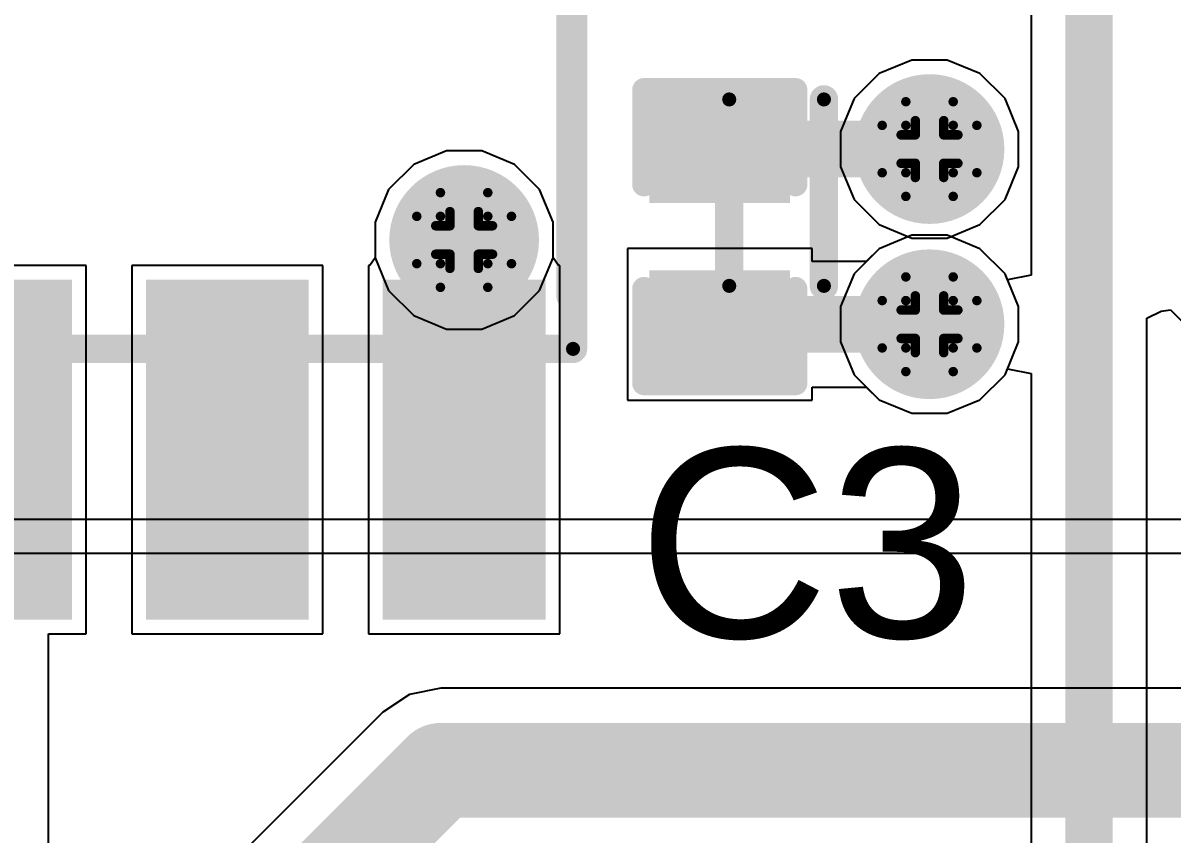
# Model space of a CAD drawing. Header units: inches. Extents: x -0.1 to 17.9, y -0.8 to 4.8.
# Drawn here: x 2.0858 to 2.3287, y 0.6093 to 0.7808 of the extents above; entities that cross this region are included whole.
import ezdxf

# ---------------------------------------------------------------- set-up
doc = ezdxf.new("R2010")
doc.units = ezdxf.units.IN
doc.header["$MEASUREMENT"] = 0
for name, color, linetype in [('Bottom Layer 1', 5, 'Continuous'), ('Bottom Solder', 6, 'Continuous'), ('Drill Drawing', 1, 'Continuous'), ('GND+Signal', 16, 'Continuous'), ('Pad Holes', 156, 'Continuous'), ('PWR+Signal', 76, 'Continuous'), ('Top 3D Body', 56, 'Continuous'), ('Top Layer 1', 1, 'Continuous'), ('Top Overlay', 2, 'Continuous'), ('Top Paste', 8, 'Continuous'), ('Top Solder', 216, 'Continuous'), ('Via Holes', 16, 'Continuous')]:
    doc.layers.add(name, color=color, linetype=linetype)
doc.styles.add('Arial', font='', dxfattribs={"height": 0.2})
doc.styles.get('Arial').set_extended_font_data('Arial')

# ---------------------------------------------------------------- blocks, each defined once
blk = doc.blocks.new('SOIC_14_119')
at = {"layer": 'Top Layer 1'}
for points in [[(0.07441025, 0.1368119), (0.07441025, 0.1631899), (0.13818975, 0.1631899), (0.13818975, 0.1368119)], [(0.07441025, 0.0868119), (0.07441025, 0.1131899), (0.13818975, 0.1131899), (0.13818975, 0.0868119)], [(0.07441025, 0.03681189999999999), (0.07441025, 0.0631899), (0.13818975, 0.0631899), (0.13818975, 0.03681190000000001)]]:
    blk.add_hatch(color=1, dxfattribs=at).paths.add_polyline_path(points)
at = {"layer": 'Top Paste'}
for points in [[(0.07441025, 0.1368119), (0.07441025, 0.1631899), (0.13818975, 0.1631899), (0.13818975, 0.1368119)], [(0.07441025, 0.0868119), (0.07441025, 0.1131899), (0.13818975, 0.1131899), (0.13818975, 0.0868119)], [(0.07441025, 0.03681189999999999), (0.07441025, 0.0631899), (0.13818975, 0.0631899), (0.13818975, 0.03681190000000001)]]:
    blk.add_hatch(color=8, dxfattribs=at).paths.add_polyline_path(points)
at = {"layer": 'Top Solder'}
for points in [[(0.07041025, 0.1328119), (0.07041025, 0.1671899), (0.14218975, 0.1671899), (0.14218975, 0.1328119)], [(0.07041025, 0.0828119), (0.07041025, 0.1171899), (0.14218975, 0.1171899), (0.14218975, 0.0828119)], [(0.07041025, 0.03281189999999999), (0.07041025, 0.0671899), (0.14218975, 0.0671899), (0.14218975, 0.0328119)]]:
    blk.add_hatch(color=216, dxfattribs=at).paths.add_polyline_path(points)
at = {"layer": 'Top Overlay'}
blk.add_lwpolyline([(0.074, 0.1720009, 0.005, 0.005, 0), (-0.071, 0.1720009, 0.005, 0.005, 0)], format="xyseb", dxfattribs=at)
blk.add_lwpolyline([(0.07275, 0.1720009, 0.0025, 0.0025, 1), (0.07525, 0.1720009, 0.0025, 0.0025, 1)], format="xyseb", close=True, dxfattribs=at)
blk = doc.blocks.new('C___0402_245')
at = {"layer": 'Top Layer 1'}
for points in [[(-0.027499, -0.0125009), (-0.027499, 0.0124991), (-0.009498999999999999, 0.0124991), (-0.009499000000000002, -0.0125009)], [(0.009500999999999999, -0.0125009), (0.009501, 0.0124991), (0.027501, 0.0124991), (0.027501, -0.0125009)]]:
    blk.add_hatch(color=1, dxfattribs=at).paths.add_polyline_path(points)
at = {"layer": 'Top Paste'}
for points in [[(-0.027499, -0.0125009), (-0.027499, 0.0124991), (-0.009498999999999999, 0.0124991), (-0.009499000000000002, -0.0125009)], [(0.009500999999999999, -0.0125009), (0.009501, 0.0124991), (0.027501, 0.0124991), (0.027501, -0.0125009)]]:
    blk.add_hatch(color=8, dxfattribs=at).paths.add_polyline_path(points)
at = {"layer": 'Top Solder'}
for points in [[(-0.0298612, -0.0148631), (-0.0298612, 0.0148613), (-0.007136799999999999, 0.0148613), (-0.007136800000000001, -0.0148631)], [(0.007138799999999999, -0.0148631), (0.007138800000000002, 0.0148613), (0.0298632, 0.0148613), (0.0298632, -0.0148631)]]:
    blk.add_hatch(color=216, dxfattribs=at).paths.add_polyline_path(points)
at = {"layer": 'Top Overlay'}
for points in [[(-0.030999, 0.0159991, 0.005, 0.005, 0), (-0.010999, 0.0159991, 0.005, 0.005, 0)], [(-0.030999, 0.0159991, 0.005, 0.005, 0), (-0.030999, -0.0160009, 0.005, 0.005, 0)], [(0.011001, 0.0159991, 0.005, 0.005, 0), (0.031001, 0.0159991, 0.005, 0.005, 0)], [(0.031001, 0.0159991, 0.005, 0.005, 0), (0.031001, -0.0160009, 0.005, 0.005, 0)], [(-0.030999, -0.0160009, 0.005, 0.005, 0), (-0.010999, -0.0160009, 0.005, 0.005, 0)], [(0.011001, -0.0160009, 0.005, 0.005, 0), (0.031001, -0.0160009, 0.005, 0.005, 0)]]:
    blk.add_lwpolyline(points, format="xyseb", dxfattribs=at)
for points in [[(-0.032249, 0.0159991, 0.0025, 0.0025, 1), (-0.029749, 0.0159991, 0.0025, 0.0025, 1)], [(-0.032249, 0.0159991, 0.0025, 0.0025, 1), (-0.029749, 0.0159991, 0.0025, 0.0025, 1)], [(-0.012249, 0.0159991, 0.0025, 0.0025, 1), (-0.009749, 0.0159991, 0.0025, 0.0025, 1)], [(0.009751, 0.0159991, 0.0025, 0.0025, 1), (0.012251, 0.0159991, 0.0025, 0.0025, 1)], [(0.029751, 0.0159991, 0.0025, 0.0025, 1), (0.032251, 0.0159991, 0.0025, 0.0025, 1)], [(0.029751, 0.0159991, 0.0025, 0.0025, 1), (0.032251, 0.0159991, 0.0025, 0.0025, 1)], [(-0.032249, -0.0160009, 0.0025, 0.0025, 1), (-0.029749, -0.0160009, 0.0025, 0.0025, 1)], [(-0.032249, -0.0160009, 0.0025, 0.0025, 1), (-0.029749, -0.0160009, 0.0025, 0.0025, 1)], [(-0.012249, -0.0160009, 0.0025, 0.0025, 1), (-0.009749, -0.0160009, 0.0025, 0.0025, 1)], [(0.009751, -0.0160009, 0.0025, 0.0025, 1), (0.012251, -0.0160009, 0.0025, 0.0025, 1)], [(0.029751, -0.0160009, 0.0025, 0.0025, 1), (0.032251, -0.0160009, 0.0025, 0.0025, 1)], [(0.029751, -0.0160009, 0.0025, 0.0025, 1), (0.032251, -0.0160009, 0.0025, 0.0025, 1)]]:
    blk.add_lwpolyline(points, format="xyseb", close=True, dxfattribs=at)

msp = doc.modelspace()

# ---------------------------------------------------------------- hatches: boundary and pattern name
at = {"layer": 'Bottom Layer 1'}
h = msp.add_hatch(color=5, dxfattribs=at)
edge = h.paths.add_edge_path()
edge.add_arc((2.2773009, 0.7542051), 0.011811, 0, 360)
h = msp.add_hatch(color=5, dxfattribs=at)
edge = h.paths.add_edge_path()
edge.add_arc((2.1790018, 0.735), 0.011811, 0, 360)
h = msp.add_hatch(color=5, dxfattribs=at)
edge = h.paths.add_edge_path()
edge.add_arc((2.2773009, 0.7172051), 0.011811, 0, 360)
at = {"layer": 'Bottom Solder'}
h = msp.add_hatch(color=6, dxfattribs=at)
edge = h.paths.add_edge_path()
edge.add_arc((2.2773009, 0.7542051), 0.015811, 0, 360)
h = msp.add_hatch(color=6, dxfattribs=at)
edge = h.paths.add_edge_path()
edge.add_arc((2.1790018, 0.735), 0.015811, 0, 360)
h = msp.add_hatch(color=6, dxfattribs=at)
edge = h.paths.add_edge_path()
edge.add_arc((2.2773009, 0.7172051), 0.015811, 0, 360)
at = {"layer": 'GND+Signal'}
h = msp.add_hatch(color=16, dxfattribs=at)
edge = h.paths.add_edge_path()
edge.add_arc((2.2773009, 0.7542051), 0.011811, 0, 360)
h = msp.add_hatch(color=16, dxfattribs=at)
edge = h.paths.add_edge_path()
edge.add_arc((2.1790018, 0.735), 0.011811, 0, 360)
h = msp.add_hatch(color=16, dxfattribs=at)
edge = h.paths.add_edge_path()
edge.add_arc((2.2773009, 0.7172051), 0.011811, 0, 360)
at = {"layer": 'Pad Holes'}
h = msp.add_hatch(color=7, dxfattribs=at)
edge = h.paths.add_edge_path()
edge.add_arc((2.235, 0.76469), 0.0015, 0, 360)
h = msp.add_hatch(color=7, dxfattribs=at)
edge = h.paths.add_edge_path()
edge.add_arc((2.255, 0.76469), 0.0015, 0, 360)
h = msp.add_hatch(color=7, dxfattribs=at)
edge = h.paths.add_edge_path()
edge.add_arc((2.235, 0.72531), 0.0015, 0, 360)
h = msp.add_hatch(color=7, dxfattribs=at)
edge = h.paths.add_edge_path()
edge.add_arc((2.255, 0.72531), 0.0015, 0, 360)
h = msp.add_hatch(color=7, dxfattribs=at)
edge = h.paths.add_edge_path()
edge.add_arc((2.202, 0.712), 0.0015, 0, 360)
h = msp.add_hatch(color=7, dxfattribs=at)
edge = h.paths.add_edge_path()
edge.add_arc((2.202, 0.712), 0.0015, 0, 360)
at = {"layer": 'PWR+Signal'}
h = msp.add_hatch(color=76, dxfattribs=at)
edge = h.paths.add_edge_path()
edge.add_arc((2.2773009, 0.7542051), 0.011811, 0, 360)
h = msp.add_hatch(color=76, dxfattribs=at)
edge = h.paths.add_edge_path()
edge.add_arc((2.1790018, 0.735), 0.011811, 0, 360)
h = msp.add_hatch(color=76, dxfattribs=at)
edge = h.paths.add_edge_path()
edge.add_arc((2.2773009, 0.7172051), 0.011811, 0, 360)
at = {"layer": 'Top 3D Body'}
h = msp.add_hatch(color=56, dxfattribs=at)
edge = h.paths.add_edge_path()
edge.add_arc((2.235, 0.76469), 0.0015, 0, 360)
h = msp.add_hatch(color=56, dxfattribs=at)
edge = h.paths.add_edge_path()
edge.add_arc((2.255, 0.76469), 0.0015, 0, 360)
h = msp.add_hatch(color=56, dxfattribs=at)
edge = h.paths.add_edge_path()
edge.add_arc((2.235, 0.72531), 0.0015, 0, 360)
h = msp.add_hatch(color=56, dxfattribs=at)
edge = h.paths.add_edge_path()
edge.add_arc((2.255, 0.72531), 0.0015, 0, 360)
h = msp.add_hatch(color=56, dxfattribs=at)
edge = h.paths.add_edge_path()
edge.add_arc((2.202, 0.712), 0.0015, 0, 360)
h = msp.add_hatch(color=56, dxfattribs=at)
edge = h.paths.add_edge_path()
edge.add_arc((2.202, 0.712), 0.0015, 0, 360)
at = {"layer": 'Top Layer 1'}
h = msp.add_hatch(color=1, dxfattribs=at)
edge = h.paths.add_edge_path()
edge.add_arc((2.2773009, 0.7542051), 0.011811, 0, 360)
h = msp.add_hatch(color=1, dxfattribs=at)
edge = h.paths.add_edge_path()
edge.add_arc((2.1790018, 0.735), 0.011811, 0, 360)
h = msp.add_hatch(color=1, dxfattribs=at)
edge = h.paths.add_edge_path()
edge.add_arc((2.2773009, 0.7172051), 0.011811, 0, 360)
at = {"layer": 'Via Holes'}
h = msp.add_hatch(color=7, dxfattribs=at)
edge = h.paths.add_edge_path()
edge.add_arc((2.2773009, 0.7542051), 0.0059055, 0, 360)
h = msp.add_hatch(color=7, dxfattribs=at)
edge = h.paths.add_edge_path()
edge.add_arc((2.1790018, 0.735), 0.0059055, 0, 360)
h = msp.add_hatch(color=7, dxfattribs=at)
edge = h.paths.add_edge_path()
edge.add_arc((2.2773009, 0.7172051), 0.0059055, 0, 360)

# ---------------------------------------------------------------- linework, layer by layer
at = {"layer": 'Bottom Layer 1'}
for p, q in [((2.1752601, 0.753811), (2.1683462, 0.7509472)), ((2.1827435, 0.753811), (2.1752601, 0.753811)), ((2.1896574, 0.7509472), (2.1827435, 0.753811)), ((2.1683462, 0.7509472), (2.1630546, 0.7456556)), ((2.194949, 0.7456556), (2.1896574, 0.7509472)), ((2.1630546, 0.7456556), (2.1601908, 0.7387417)), ((2.1978128, 0.7387417), (2.194949, 0.7456556)), ((2.1601908, 0.7387417), (2.1601908, 0.7312583)), ((2.1978128, 0.7312583), (2.1978128, 0.7387417)), ((2.2735592, 0.7360161), (2.2666453, 0.7331523)), ((2.2810426, 0.7360161), (2.2735592, 0.7360161)), ((2.2879565, 0.7331523), (2.2810426, 0.7360161)), ((2.1601908, 0.7312583), (2.1630546, 0.7243444)), ((2.194949, 0.7243444), (2.1978128, 0.7312583)), ((2.2666453, 0.7331523), (2.2613537, 0.7278607)), ((2.2932481, 0.7278607), (2.2879565, 0.7331523)), ((2.2613537, 0.7278607), (2.2584899, 0.7209468)), ((2.2961119, 0.7209468), (2.2932481, 0.7278607)), ((2.1630546, 0.7243444), (2.1683462, 0.7190528)), ((2.1896574, 0.7190528), (2.194949, 0.7243444)), ((2.1683462, 0.7190528), (2.1752601, 0.716189)), ((2.1827435, 0.716189), (2.1896574, 0.7190528)), ((2.2584899, 0.7209468), (2.2584899, 0.7134634)), ((2.2961119, 0.7134634), (2.2961119, 0.7209468)), ((2.1752601, 0.716189), (2.1827435, 0.716189)), ((2.2584899, 0.7134634), (2.2613537, 0.7065495)), ((2.2932481, 0.7065495), (2.2961119, 0.7134634)), ((2.2613537, 0.7065495), (2.2666453, 0.7012579)), ((2.2879565, 0.7012579), (2.2932481, 0.7065495)), ((2.2666453, 0.7012579), (2.2735592, 0.6983941)), ((2.2810426, 0.6983941), (2.2879565, 0.7012579)), ((2.2735592, 0.6983941), (2.2810426, 0.6983941)), ((2.1674278, 0.6390136), (2.1618046, 0.6352563)), ((2.1740609, 0.640333), (2.1674278, 0.6390136)), ((2.5056901, 0.640333), (2.1740609, 0.640333)), ((2.1618046, 0.6352563), (2.1162064, 0.5896581))]:
    msp.add_line(p, q, dxfattribs=at)
for points in [[(2.1250009, 0.57394, 0.02, 0.02, 0), (2.1740609, 0.623, 0.02, 0.02, 0)], [(2.1740609, 0.623, 0.02, 0.02, 0), (2.513, 0.623, 0.02, 0.02, 0)]]:
    msp.add_lwpolyline(points, format="xyseb", dxfattribs=at)
msp.add_lwpolyline([(2.1690609, 0.623, 0.01, 0.01, 1), (2.1790609, 0.623, 0.01, 0.01, 1)], format="xyseb", close=True, dxfattribs=at)
msp.add_lwpolyline([(2.1690609, 0.623, 0.01, 0.01, 1), (2.1790609, 0.623, 0.01, 0.01, 1)], format="xyseb", close=True, dxfattribs=at)
at = {"layer": 'Drill Drawing'}
for points in [[(2.2723009, 0.7592051, 0.002, 0.002, 0), (2.2723009, 0.7642051, 0.002, 0.002, 0)], [(2.2723009, 0.7642051, 0.002, 0.002, 0), (2.2823009, 0.7642051, 0.002, 0.002, 0)], [(2.2823009, 0.7592051, 0.002, 0.002, 0), (2.2823009, 0.7642051, 0.002, 0.002, 0)], [(2.2743009, 0.7572051, 0.002, 0.002, 0), (2.2743009, 0.7602051, 0.002, 0.002, 0)], [(2.2743009, 0.7602051, 0.002, 0.002, 0), (2.2803009, 0.7602051, 0.002, 0.002, 0)], [(2.2803009, 0.7572051, 0.002, 0.002, 0), (2.2803009, 0.7602051, 0.002, 0.002, 0)], [(2.2673009, 0.7492051, 0.002, 0.002, 0), (2.2673009, 0.7592051, 0.002, 0.002, 0)], [(2.2673009, 0.7592051, 0.002, 0.002, 0), (2.2723009, 0.7592051, 0.002, 0.002, 0)], [(2.2713009, 0.7512051, 0.002, 0.002, 0), (2.2713009, 0.7572051, 0.002, 0.002, 0)], [(2.2713009, 0.7572051, 0.002, 0.002, 0), (2.2743009, 0.7572051, 0.002, 0.002, 0)], [(2.2803009, 0.7572051, 0.002, 0.002, 0), (2.2833009, 0.7572051, 0.002, 0.002, 0)], [(2.2823009, 0.7592051, 0.002, 0.002, 0), (2.2873009, 0.7592051, 0.002, 0.002, 0)], [(2.2833009, 0.7512051, 0.002, 0.002, 0), (2.2833009, 0.7572051, 0.002, 0.002, 0)], [(2.2873009, 0.7492051, 0.002, 0.002, 0), (2.2873009, 0.7592051, 0.002, 0.002, 0)], [(2.2713009, 0.7512051, 0.002, 0.002, 0), (2.2743009, 0.7512051, 0.002, 0.002, 0)], [(2.2743009, 0.7482051, 0.002, 0.002, 0), (2.2743009, 0.7512051, 0.002, 0.002, 0)], [(2.2803009, 0.7512051, 0.002, 0.002, 0), (2.2833009, 0.7512051, 0.002, 0.002, 0)], [(2.2803009, 0.7482051, 0.002, 0.002, 0), (2.2803009, 0.7512051, 0.002, 0.002, 0)], [(2.2673009, 0.7492051, 0.002, 0.002, 0), (2.2723009, 0.7492051, 0.002, 0.002, 0)], [(2.2723009, 0.7442051, 0.002, 0.002, 0), (2.2723009, 0.7492051, 0.002, 0.002, 0)], [(2.2743009, 0.7482051, 0.002, 0.002, 0), (2.2803009, 0.7482051, 0.002, 0.002, 0)], [(2.2823009, 0.7492051, 0.002, 0.002, 0), (2.2873009, 0.7492051, 0.002, 0.002, 0)], [(2.2823009, 0.7442051, 0.002, 0.002, 0), (2.2823009, 0.7492051, 0.002, 0.002, 0)], [(2.1740018, 0.74, 0.002, 0.002, 0), (2.1740018, 0.745, 0.002, 0.002, 0)], [(2.1740018, 0.745, 0.002, 0.002, 0), (2.1840018, 0.745, 0.002, 0.002, 0)], [(2.1840018, 0.74, 0.002, 0.002, 0), (2.1840018, 0.745, 0.002, 0.002, 0)], [(2.2723009, 0.7442051, 0.002, 0.002, 0), (2.2823009, 0.7442051, 0.002, 0.002, 0)], [(2.1690018, 0.73, 0.002, 0.002, 0), (2.1690018, 0.74, 0.002, 0.002, 0)], [(2.1690018, 0.74, 0.002, 0.002, 0), (2.1740018, 0.74, 0.002, 0.002, 0)], [(2.1760018, 0.738, 0.002, 0.002, 0), (2.1760018, 0.741, 0.002, 0.002, 0)], [(2.1760018, 0.741, 0.002, 0.002, 0), (2.1820018, 0.741, 0.002, 0.002, 0)], [(2.1820018, 0.738, 0.002, 0.002, 0), (2.1820018, 0.741, 0.002, 0.002, 0)], [(2.1840018, 0.74, 0.002, 0.002, 0), (2.1890018, 0.74, 0.002, 0.002, 0)], [(2.1890018, 0.73, 0.002, 0.002, 0), (2.1890018, 0.74, 0.002, 0.002, 0)], [(2.1730018, 0.732, 0.002, 0.002, 0), (2.1730018, 0.738, 0.002, 0.002, 0)], [(2.1730018, 0.738, 0.002, 0.002, 0), (2.1760018, 0.738, 0.002, 0.002, 0)], [(2.1820018, 0.738, 0.002, 0.002, 0), (2.1850018, 0.738, 0.002, 0.002, 0)], [(2.1850018, 0.732, 0.002, 0.002, 0), (2.1850018, 0.738, 0.002, 0.002, 0)], [(2.1730018, 0.732, 0.002, 0.002, 0), (2.1760018, 0.732, 0.002, 0.002, 0)], [(2.1760018, 0.729, 0.002, 0.002, 0), (2.1760018, 0.732, 0.002, 0.002, 0)], [(2.1820018, 0.732, 0.002, 0.002, 0), (2.1850018, 0.732, 0.002, 0.002, 0)], [(2.1820018, 0.729, 0.002, 0.002, 0), (2.1820018, 0.732, 0.002, 0.002, 0)], [(2.1690018, 0.73, 0.002, 0.002, 0), (2.1740018, 0.73, 0.002, 0.002, 0)], [(2.1740018, 0.725, 0.002, 0.002, 0), (2.1740018, 0.73, 0.002, 0.002, 0)], [(2.1760018, 0.729, 0.002, 0.002, 0), (2.1820018, 0.729, 0.002, 0.002, 0)], [(2.1840018, 0.73, 0.002, 0.002, 0), (2.1890018, 0.73, 0.002, 0.002, 0)], [(2.1840018, 0.725, 0.002, 0.002, 0), (2.1840018, 0.73, 0.002, 0.002, 0)], [(2.2723009, 0.7222051, 0.002, 0.002, 0), (2.2723009, 0.7272051, 0.002, 0.002, 0)], [(2.2723009, 0.7272051, 0.002, 0.002, 0), (2.2823009, 0.7272051, 0.002, 0.002, 0)], [(2.2823009, 0.7222051, 0.002, 0.002, 0), (2.2823009, 0.7272051, 0.002, 0.002, 0)], [(2.1740018, 0.725, 0.002, 0.002, 0), (2.1840018, 0.725, 0.002, 0.002, 0)], [(2.2743009, 0.7202051, 0.002, 0.002, 0), (2.2743009, 0.7232051, 0.002, 0.002, 0)], [(2.2743009, 0.7232051, 0.002, 0.002, 0), (2.2803009, 0.7232051, 0.002, 0.002, 0)], [(2.2803009, 0.7202051, 0.002, 0.002, 0), (2.2803009, 0.7232051, 0.002, 0.002, 0)], [(2.2673009, 0.7122051, 0.002, 0.002, 0), (2.2673009, 0.7222051, 0.002, 0.002, 0)], [(2.2673009, 0.7222051, 0.002, 0.002, 0), (2.2723009, 0.7222051, 0.002, 0.002, 0)], [(2.2823009, 0.7222051, 0.002, 0.002, 0), (2.2873009, 0.7222051, 0.002, 0.002, 0)], [(2.2873009, 0.7122051, 0.002, 0.002, 0), (2.2873009, 0.7222051, 0.002, 0.002, 0)], [(2.2713009, 0.7142051, 0.002, 0.002, 0), (2.2713009, 0.7202051, 0.002, 0.002, 0)], [(2.2713009, 0.7202051, 0.002, 0.002, 0), (2.2743009, 0.7202051, 0.002, 0.002, 0)], [(2.2803009, 0.7202051, 0.002, 0.002, 0), (2.2833009, 0.7202051, 0.002, 0.002, 0)], [(2.2833009, 0.7142051, 0.002, 0.002, 0), (2.2833009, 0.7202051, 0.002, 0.002, 0)], [(2.2713009, 0.7142051, 0.002, 0.002, 0), (2.2743009, 0.7142051, 0.002, 0.002, 0)], [(2.2743009, 0.7112051, 0.002, 0.002, 0), (2.2743009, 0.7142051, 0.002, 0.002, 0)], [(2.2803009, 0.7142051, 0.002, 0.002, 0), (2.2833009, 0.7142051, 0.002, 0.002, 0)], [(2.2803009, 0.7112051, 0.002, 0.002, 0), (2.2803009, 0.7142051, 0.002, 0.002, 0)], [(2.2673009, 0.7122051, 0.002, 0.002, 0), (2.2723009, 0.7122051, 0.002, 0.002, 0)], [(2.2723009, 0.7072051, 0.002, 0.002, 0), (2.2723009, 0.7122051, 0.002, 0.002, 0)], [(2.2743009, 0.7112051, 0.002, 0.002, 0), (2.2803009, 0.7112051, 0.002, 0.002, 0)], [(2.2823009, 0.7122051, 0.002, 0.002, 0), (2.2873009, 0.7122051, 0.002, 0.002, 0)], [(2.2823009, 0.7072051, 0.002, 0.002, 0), (2.2823009, 0.7122051, 0.002, 0.002, 0)], [(2.2723009, 0.7072051, 0.002, 0.002, 0), (2.2823009, 0.7072051, 0.002, 0.002, 0)]]:
    msp.add_lwpolyline(points, format="xyseb", dxfattribs=at)
for points in [[(2.2718009, 0.7642051, 0.001, 0.001, 1), (2.2728009, 0.7642051, 0.001, 0.001, 1)], [(2.2718009, 0.7642051, 0.001, 0.001, 1), (2.2728009, 0.7642051, 0.001, 0.001, 1)], [(2.2818009, 0.7642051, 0.001, 0.001, 1), (2.2828009, 0.7642051, 0.001, 0.001, 1)], [(2.2818009, 0.7642051, 0.001, 0.001, 1), (2.2828009, 0.7642051, 0.001, 0.001, 1)], [(2.2738009, 0.7602051, 0.001, 0.001, 1), (2.2748009, 0.7602051, 0.001, 0.001, 1)], [(2.2738009, 0.7602051, 0.001, 0.001, 1), (2.2748009, 0.7602051, 0.001, 0.001, 1)], [(2.2798009, 0.7602051, 0.001, 0.001, 1), (2.2808009, 0.7602051, 0.001, 0.001, 1)], [(2.2798009, 0.7602051, 0.001, 0.001, 1), (2.2808009, 0.7602051, 0.001, 0.001, 1)], [(2.2668009, 0.7592051, 0.001, 0.001, 1), (2.2678009, 0.7592051, 0.001, 0.001, 1)], [(2.2668009, 0.7592051, 0.001, 0.001, 1), (2.2678009, 0.7592051, 0.001, 0.001, 1)], [(2.2708009, 0.7572051, 0.001, 0.001, 1), (2.2718009, 0.7572051, 0.001, 0.001, 1)], [(2.2708009, 0.7572051, 0.001, 0.001, 1), (2.2718009, 0.7572051, 0.001, 0.001, 1)], [(2.2718009, 0.7592051, 0.001, 0.001, 1), (2.2728009, 0.7592051, 0.001, 0.001, 1)], [(2.2718009, 0.7592051, 0.001, 0.001, 1), (2.2728009, 0.7592051, 0.001, 0.001, 1)], [(2.2738009, 0.7572051, 0.001, 0.001, 1), (2.2748009, 0.7572051, 0.001, 0.001, 1)], [(2.2738009, 0.7572051, 0.001, 0.001, 1), (2.2748009, 0.7572051, 0.001, 0.001, 1)], [(2.2798009, 0.7572051, 0.001, 0.001, 1), (2.2808009, 0.7572051, 0.001, 0.001, 1)], [(2.2798009, 0.7572051, 0.001, 0.001, 1), (2.2808009, 0.7572051, 0.001, 0.001, 1)], [(2.2818009, 0.7592051, 0.001, 0.001, 1), (2.2828009, 0.7592051, 0.001, 0.001, 1)], [(2.2818009, 0.7592051, 0.001, 0.001, 1), (2.2828009, 0.7592051, 0.001, 0.001, 1)], [(2.2828009, 0.7572051, 0.001, 0.001, 1), (2.2838009, 0.7572051, 0.001, 0.001, 1)], [(2.2828009, 0.7572051, 0.001, 0.001, 1), (2.2838009, 0.7572051, 0.001, 0.001, 1)], [(2.2868009, 0.7592051, 0.001, 0.001, 1), (2.2878009, 0.7592051, 0.001, 0.001, 1)], [(2.2868009, 0.7592051, 0.001, 0.001, 1), (2.2878009, 0.7592051, 0.001, 0.001, 1)], [(2.2708009, 0.7512051, 0.001, 0.001, 1), (2.2718009, 0.7512051, 0.001, 0.001, 1)], [(2.2708009, 0.7512051, 0.001, 0.001, 1), (2.2718009, 0.7512051, 0.001, 0.001, 1)], [(2.2738009, 0.7512051, 0.001, 0.001, 1), (2.2748009, 0.7512051, 0.001, 0.001, 1)], [(2.2738009, 0.7512051, 0.001, 0.001, 1), (2.2748009, 0.7512051, 0.001, 0.001, 1)], [(2.2798009, 0.7512051, 0.001, 0.001, 1), (2.2808009, 0.7512051, 0.001, 0.001, 1)], [(2.2798009, 0.7512051, 0.001, 0.001, 1), (2.2808009, 0.7512051, 0.001, 0.001, 1)], [(2.2828009, 0.7512051, 0.001, 0.001, 1), (2.2838009, 0.7512051, 0.001, 0.001, 1)], [(2.2828009, 0.7512051, 0.001, 0.001, 1), (2.2838009, 0.7512051, 0.001, 0.001, 1)], [(2.2668009, 0.7492051, 0.001, 0.001, 1), (2.2678009, 0.7492051, 0.001, 0.001, 1)], [(2.2668009, 0.7492051, 0.001, 0.001, 1), (2.2678009, 0.7492051, 0.001, 0.001, 1)], [(2.2718009, 0.7492051, 0.001, 0.001, 1), (2.2728009, 0.7492051, 0.001, 0.001, 1)], [(2.2718009, 0.7492051, 0.001, 0.001, 1), (2.2728009, 0.7492051, 0.001, 0.001, 1)], [(2.2738009, 0.7482051, 0.001, 0.001, 1), (2.2748009, 0.7482051, 0.001, 0.001, 1)], [(2.2738009, 0.7482051, 0.001, 0.001, 1), (2.2748009, 0.7482051, 0.001, 0.001, 1)], [(2.2798009, 0.7482051, 0.001, 0.001, 1), (2.2808009, 0.7482051, 0.001, 0.001, 1)], [(2.2798009, 0.7482051, 0.001, 0.001, 1), (2.2808009, 0.7482051, 0.001, 0.001, 1)], [(2.2818009, 0.7492051, 0.001, 0.001, 1), (2.2828009, 0.7492051, 0.001, 0.001, 1)], [(2.2818009, 0.7492051, 0.001, 0.001, 1), (2.2828009, 0.7492051, 0.001, 0.001, 1)], [(2.2868009, 0.7492051, 0.001, 0.001, 1), (2.2878009, 0.7492051, 0.001, 0.001, 1)], [(2.2868009, 0.7492051, 0.001, 0.001, 1), (2.2878009, 0.7492051, 0.001, 0.001, 1)], [(2.1735018, 0.745, 0.001, 0.001, 1), (2.1745018, 0.745, 0.001, 0.001, 1)], [(2.1735018, 0.745, 0.001, 0.001, 1), (2.1745018, 0.745, 0.001, 0.001, 1)], [(2.1835018, 0.745, 0.001, 0.001, 1), (2.1845018, 0.745, 0.001, 0.001, 1)], [(2.1835018, 0.745, 0.001, 0.001, 1), (2.1845018, 0.745, 0.001, 0.001, 1)], [(2.2718009, 0.7442051, 0.001, 0.001, 1), (2.2728009, 0.7442051, 0.001, 0.001, 1)], [(2.2718009, 0.7442051, 0.001, 0.001, 1), (2.2728009, 0.7442051, 0.001, 0.001, 1)], [(2.2818009, 0.7442051, 0.001, 0.001, 1), (2.2828009, 0.7442051, 0.001, 0.001, 1)], [(2.2818009, 0.7442051, 0.001, 0.001, 1), (2.2828009, 0.7442051, 0.001, 0.001, 1)], [(2.1685018, 0.74, 0.001, 0.001, 1), (2.1695018, 0.74, 0.001, 0.001, 1)], [(2.1685018, 0.74, 0.001, 0.001, 1), (2.1695018, 0.74, 0.001, 0.001, 1)], [(2.1735018, 0.74, 0.001, 0.001, 1), (2.1745018, 0.74, 0.001, 0.001, 1)], [(2.1735018, 0.74, 0.001, 0.001, 1), (2.1745018, 0.74, 0.001, 0.001, 1)], [(2.1755018, 0.741, 0.001, 0.001, 1), (2.1765018, 0.741, 0.001, 0.001, 1)], [(2.1755018, 0.741, 0.001, 0.001, 1), (2.1765018, 0.741, 0.001, 0.001, 1)], [(2.1815018, 0.741, 0.001, 0.001, 1), (2.1825018, 0.741, 0.001, 0.001, 1)], [(2.1815018, 0.741, 0.001, 0.001, 1), (2.1825018, 0.741, 0.001, 0.001, 1)], [(2.1835018, 0.74, 0.001, 0.001, 1), (2.1845018, 0.74, 0.001, 0.001, 1)], [(2.1835018, 0.74, 0.001, 0.001, 1), (2.1845018, 0.74, 0.001, 0.001, 1)], [(2.1885018, 0.74, 0.001, 0.001, 1), (2.1895018, 0.74, 0.001, 0.001, 1)], [(2.1885018, 0.74, 0.001, 0.001, 1), (2.1895018, 0.74, 0.001, 0.001, 1)], [(2.1725018, 0.738, 0.001, 0.001, 1), (2.1735018, 0.738, 0.001, 0.001, 1)], [(2.1725018, 0.738, 0.001, 0.001, 1), (2.1735018, 0.738, 0.001, 0.001, 1)], [(2.1755018, 0.738, 0.001, 0.001, 1), (2.1765018, 0.738, 0.001, 0.001, 1)], [(2.1755018, 0.738, 0.001, 0.001, 1), (2.1765018, 0.738, 0.001, 0.001, 1)], [(2.1815018, 0.738, 0.001, 0.001, 1), (2.1825018, 0.738, 0.001, 0.001, 1)], [(2.1815018, 0.738, 0.001, 0.001, 1), (2.1825018, 0.738, 0.001, 0.001, 1)], [(2.1845018, 0.738, 0.001, 0.001, 1), (2.1855018, 0.738, 0.001, 0.001, 1)], [(2.1845018, 0.738, 0.001, 0.001, 1), (2.1855018, 0.738, 0.001, 0.001, 1)], [(2.1725018, 0.732, 0.001, 0.001, 1), (2.1735018, 0.732, 0.001, 0.001, 1)], [(2.1725018, 0.732, 0.001, 0.001, 1), (2.1735018, 0.732, 0.001, 0.001, 1)], [(2.1755018, 0.732, 0.001, 0.001, 1), (2.1765018, 0.732, 0.001, 0.001, 1)], [(2.1755018, 0.732, 0.001, 0.001, 1), (2.1765018, 0.732, 0.001, 0.001, 1)], [(2.1815018, 0.732, 0.001, 0.001, 1), (2.1825018, 0.732, 0.001, 0.001, 1)], [(2.1815018, 0.732, 0.001, 0.001, 1), (2.1825018, 0.732, 0.001, 0.001, 1)], [(2.1845018, 0.732, 0.001, 0.001, 1), (2.1855018, 0.732, 0.001, 0.001, 1)], [(2.1845018, 0.732, 0.001, 0.001, 1), (2.1855018, 0.732, 0.001, 0.001, 1)], [(2.1685018, 0.73, 0.001, 0.001, 1), (2.1695018, 0.73, 0.001, 0.001, 1)], [(2.1685018, 0.73, 0.001, 0.001, 1), (2.1695018, 0.73, 0.001, 0.001, 1)], [(2.1735018, 0.73, 0.001, 0.001, 1), (2.1745018, 0.73, 0.001, 0.001, 1)], [(2.1735018, 0.73, 0.001, 0.001, 1), (2.1745018, 0.73, 0.001, 0.001, 1)], [(2.1755018, 0.729, 0.001, 0.001, 1), (2.1765018, 0.729, 0.001, 0.001, 1)], [(2.1755018, 0.729, 0.001, 0.001, 1), (2.1765018, 0.729, 0.001, 0.001, 1)], [(2.1815018, 0.729, 0.001, 0.001, 1), (2.1825018, 0.729, 0.001, 0.001, 1)], [(2.1815018, 0.729, 0.001, 0.001, 1), (2.1825018, 0.729, 0.001, 0.001, 1)], [(2.1835018, 0.73, 0.001, 0.001, 1), (2.1845018, 0.73, 0.001, 0.001, 1)], [(2.1835018, 0.73, 0.001, 0.001, 1), (2.1845018, 0.73, 0.001, 0.001, 1)], [(2.1885018, 0.73, 0.001, 0.001, 1), (2.1895018, 0.73, 0.001, 0.001, 1)], [(2.1885018, 0.73, 0.001, 0.001, 1), (2.1895018, 0.73, 0.001, 0.001, 1)], [(2.2718009, 0.7272051, 0.001, 0.001, 1), (2.2728009, 0.7272051, 0.001, 0.001, 1)], [(2.2718009, 0.7272051, 0.001, 0.001, 1), (2.2728009, 0.7272051, 0.001, 0.001, 1)], [(2.2818009, 0.7272051, 0.001, 0.001, 1), (2.2828009, 0.7272051, 0.001, 0.001, 1)], [(2.2818009, 0.7272051, 0.001, 0.001, 1), (2.2828009, 0.7272051, 0.001, 0.001, 1)], [(2.1735018, 0.725, 0.001, 0.001, 1), (2.1745018, 0.725, 0.001, 0.001, 1)], [(2.1735018, 0.725, 0.001, 0.001, 1), (2.1745018, 0.725, 0.001, 0.001, 1)], [(2.1835018, 0.725, 0.001, 0.001, 1), (2.1845018, 0.725, 0.001, 0.001, 1)], [(2.1835018, 0.725, 0.001, 0.001, 1), (2.1845018, 0.725, 0.001, 0.001, 1)], [(2.2738009, 0.7232051, 0.001, 0.001, 1), (2.2748009, 0.7232051, 0.001, 0.001, 1)], [(2.2738009, 0.7232051, 0.001, 0.001, 1), (2.2748009, 0.7232051, 0.001, 0.001, 1)], [(2.2798009, 0.7232051, 0.001, 0.001, 1), (2.2808009, 0.7232051, 0.001, 0.001, 1)], [(2.2798009, 0.7232051, 0.001, 0.001, 1), (2.2808009, 0.7232051, 0.001, 0.001, 1)], [(2.2668009, 0.7222051, 0.001, 0.001, 1), (2.2678009, 0.7222051, 0.001, 0.001, 1)], [(2.2668009, 0.7222051, 0.001, 0.001, 1), (2.2678009, 0.7222051, 0.001, 0.001, 1)], [(2.2718009, 0.7222051, 0.001, 0.001, 1), (2.2728009, 0.7222051, 0.001, 0.001, 1)], [(2.2718009, 0.7222051, 0.001, 0.001, 1), (2.2728009, 0.7222051, 0.001, 0.001, 1)], [(2.2818009, 0.7222051, 0.001, 0.001, 1), (2.2828009, 0.7222051, 0.001, 0.001, 1)], [(2.2818009, 0.7222051, 0.001, 0.001, 1), (2.2828009, 0.7222051, 0.001, 0.001, 1)], [(2.2868009, 0.7222051, 0.001, 0.001, 1), (2.2878009, 0.7222051, 0.001, 0.001, 1)], [(2.2868009, 0.7222051, 0.001, 0.001, 1), (2.2878009, 0.7222051, 0.001, 0.001, 1)], [(2.2708009, 0.7202051, 0.001, 0.001, 1), (2.2718009, 0.7202051, 0.001, 0.001, 1)], [(2.2708009, 0.7202051, 0.001, 0.001, 1), (2.2718009, 0.7202051, 0.001, 0.001, 1)], [(2.2738009, 0.7202051, 0.001, 0.001, 1), (2.2748009, 0.7202051, 0.001, 0.001, 1)], [(2.2738009, 0.7202051, 0.001, 0.001, 1), (2.2748009, 0.7202051, 0.001, 0.001, 1)], [(2.2798009, 0.7202051, 0.001, 0.001, 1), (2.2808009, 0.7202051, 0.001, 0.001, 1)], [(2.2798009, 0.7202051, 0.001, 0.001, 1), (2.2808009, 0.7202051, 0.001, 0.001, 1)], [(2.2828009, 0.7202051, 0.001, 0.001, 1), (2.2838009, 0.7202051, 0.001, 0.001, 1)], [(2.2828009, 0.7202051, 0.001, 0.001, 1), (2.2838009, 0.7202051, 0.001, 0.001, 1)], [(2.2708009, 0.7142051, 0.001, 0.001, 1), (2.2718009, 0.7142051, 0.001, 0.001, 1)], [(2.2708009, 0.7142051, 0.001, 0.001, 1), (2.2718009, 0.7142051, 0.001, 0.001, 1)], [(2.2738009, 0.7142051, 0.001, 0.001, 1), (2.2748009, 0.7142051, 0.001, 0.001, 1)], [(2.2738009, 0.7142051, 0.001, 0.001, 1), (2.2748009, 0.7142051, 0.001, 0.001, 1)], [(2.2798009, 0.7142051, 0.001, 0.001, 1), (2.2808009, 0.7142051, 0.001, 0.001, 1)], [(2.2798009, 0.7142051, 0.001, 0.001, 1), (2.2808009, 0.7142051, 0.001, 0.001, 1)], [(2.2828009, 0.7142051, 0.001, 0.001, 1), (2.2838009, 0.7142051, 0.001, 0.001, 1)], [(2.2828009, 0.7142051, 0.001, 0.001, 1), (2.2838009, 0.7142051, 0.001, 0.001, 1)], [(2.2668009, 0.7122051, 0.001, 0.001, 1), (2.2678009, 0.7122051, 0.001, 0.001, 1)], [(2.2668009, 0.7122051, 0.001, 0.001, 1), (2.2678009, 0.7122051, 0.001, 0.001, 1)], [(2.2718009, 0.7122051, 0.001, 0.001, 1), (2.2728009, 0.7122051, 0.001, 0.001, 1)], [(2.2718009, 0.7122051, 0.001, 0.001, 1), (2.2728009, 0.7122051, 0.001, 0.001, 1)], [(2.2738009, 0.7112051, 0.001, 0.001, 1), (2.2748009, 0.7112051, 0.001, 0.001, 1)], [(2.2738009, 0.7112051, 0.001, 0.001, 1), (2.2748009, 0.7112051, 0.001, 0.001, 1)], [(2.2798009, 0.7112051, 0.001, 0.001, 1), (2.2808009, 0.7112051, 0.001, 0.001, 1)], [(2.2798009, 0.7112051, 0.001, 0.001, 1), (2.2808009, 0.7112051, 0.001, 0.001, 1)], [(2.2818009, 0.7122051, 0.001, 0.001, 1), (2.2828009, 0.7122051, 0.001, 0.001, 1)], [(2.2818009, 0.7122051, 0.001, 0.001, 1), (2.2828009, 0.7122051, 0.001, 0.001, 1)], [(2.2868009, 0.7122051, 0.001, 0.001, 1), (2.2878009, 0.7122051, 0.001, 0.001, 1)], [(2.2868009, 0.7122051, 0.001, 0.001, 1), (2.2878009, 0.7122051, 0.001, 0.001, 1)], [(2.2718009, 0.7072051, 0.001, 0.001, 1), (2.2728009, 0.7072051, 0.001, 0.001, 1)], [(2.2718009, 0.7072051, 0.001, 0.001, 1), (2.2728009, 0.7072051, 0.001, 0.001, 1)], [(2.2818009, 0.7072051, 0.001, 0.001, 1), (2.2828009, 0.7072051, 0.001, 0.001, 1)], [(2.2818009, 0.7072051, 0.001, 0.001, 1), (2.2828009, 0.7072051, 0.001, 0.001, 1)]]:
    msp.add_lwpolyline(points, format="xyseb", close=True, dxfattribs=at)
at = {"layer": 'GND+Signal'}
for p, q in [((2.1752601, 0.753811), (2.1683462, 0.7509472)), ((2.1827435, 0.753811), (2.1752601, 0.753811)), ((2.1896574, 0.7509472), (2.1827435, 0.753811)), ((2.1683462, 0.7509472), (2.1630546, 0.7456556)), ((2.194949, 0.7456556), (2.1896574, 0.7509472)), ((2.1630546, 0.7456556), (2.1601908, 0.7387417)), ((2.1978128, 0.7387417), (2.194949, 0.7456556)), ((2.1601908, 0.7387417), (2.1601908, 0.7312583)), ((2.1978128, 0.7312583), (2.1978128, 0.7387417)), ((2.2735592, 0.7360161), (2.2666453, 0.7331523)), ((2.2810426, 0.7360161), (2.2735592, 0.7360161)), ((2.2879565, 0.7331523), (2.2810426, 0.7360161)), ((2.1601908, 0.7312583), (2.1630546, 0.7243444)), ((2.194949, 0.7243444), (2.1978128, 0.7312583)), ((2.2666453, 0.7331523), (2.2613537, 0.7278607)), ((2.2932481, 0.7278607), (2.2879565, 0.7331523)), ((2.2613537, 0.7278607), (2.2584899, 0.7209468)), ((2.2961119, 0.7209468), (2.2932481, 0.7278607)), ((2.1630546, 0.7243444), (2.1683462, 0.7190528)), ((2.1896574, 0.7190528), (2.194949, 0.7243444)), ((2.1683462, 0.7190528), (2.1752601, 0.716189)), ((2.1827435, 0.716189), (2.1896574, 0.7190528)), ((2.2584899, 0.7209468), (2.2584899, 0.7134634)), ((2.2961119, 0.7134634), (2.2961119, 0.7209468)), ((2.1752601, 0.716189), (2.1827435, 0.716189)), ((2.2584899, 0.7134634), (2.2613537, 0.7065495)), ((2.2932481, 0.7065495), (2.2961119, 0.7134634)), ((2.2613537, 0.7065495), (2.2666453, 0.7012579)), ((2.2879565, 0.7012579), (2.2932481, 0.7065495)), ((2.2666453, 0.7012579), (2.2735592, 0.6983941)), ((2.2810426, 0.6983941), (2.2879565, 0.7012579)), ((2.2735592, 0.6983941), (2.2810426, 0.6983941))]:
    msp.add_line(p, q, dxfattribs=at)
at = {"layer": 'PWR+Signal'}
for p, q in [((2.2735592, 0.7730161), (2.2666453, 0.7701523)), ((2.2810426, 0.7730161), (2.2735592, 0.7730161)), ((2.2879565, 0.7701523), (2.2810426, 0.7730161)), ((2.2666453, 0.7701523), (2.2613537, 0.7648607)), ((2.2932481, 0.7648607), (2.2879565, 0.7701523)), ((2.2613537, 0.7648607), (2.2584899, 0.7579468)), ((2.2961119, 0.7579468), (2.2932481, 0.7648607)), ((2.2584899, 0.7579468), (2.2584899, 0.7504634)), ((2.2961119, 0.7504634), (2.2961119, 0.7579468)), ((2.2584899, 0.7504634), (2.2613537, 0.7435495)), ((2.2932481, 0.7435495), (2.2961119, 0.7504634)), ((2.2613537, 0.7435495), (2.2666453, 0.7382579)), ((2.2879565, 0.7382579), (2.2932481, 0.7435495)), ((2.2666453, 0.7382579), (2.2735592, 0.7353941)), ((2.2810426, 0.7353941), (2.2879565, 0.7382579)), ((2.2735592, 0.7353941), (2.2810426, 0.7353941)), ((3.556, 0.676), (0.249, 0.676)), ((0.6228577, 0.6688629), (3.556, 0.6688629))]:
    msp.add_line(p, q, dxfattribs=at)
at = {"layer": 'Top 3D Body'}
for points in [[(2.202, 0.712, 0.006, 0.006, 0), (2.202, 0.868, 0.006, 0.006, 0)], [(2.235, 0.72531, 0.006, 0.006, 0), (2.235, 0.76469, 0.006, 0.006, 0)], [(2.255, 0.72531, 0.006, 0.006, 0), (2.255, 0.76469, 0.006, 0.006, 0)], [(1.858, 0.712, 0.006, 0.006, 0), (2.202, 0.712, 0.006, 0.006, 0)]]:
    msp.add_lwpolyline(points, format="xyseb", dxfattribs=at)
for points in [[(2.2335, 0.76469, 0.003, 0.003, 1), (2.2365, 0.76469, 0.003, 0.003, 1)], [(2.2535, 0.76469, 0.003, 0.003, 1), (2.2565, 0.76469, 0.003, 0.003, 1)], [(2.2335, 0.72531, 0.003, 0.003, 1), (2.2365, 0.72531, 0.003, 0.003, 1)], [(2.2535, 0.72531, 0.003, 0.003, 1), (2.2565, 0.72531, 0.003, 0.003, 1)], [(2.2005, 0.712, 0.003, 0.003, 1), (2.2035, 0.712, 0.003, 0.003, 1)], [(2.2005, 0.712, 0.003, 0.003, 1), (2.2035, 0.712, 0.003, 0.003, 1)]]:
    msp.add_lwpolyline(points, format="xyseb", close=True, dxfattribs=at)
at = {"layer": 'Top Layer 1'}
for p, q in [((2.2987649, 0.9539321), (2.2987649, 0.7276076)), ((2.1752601, 0.753811), (2.1683462, 0.7509472)), ((2.1827435, 0.753811), (2.1752601, 0.753811)), ((2.1896574, 0.7509472), (2.1827435, 0.753811)), ((2.1683462, 0.7509472), (2.1630546, 0.7456556)), ((2.194949, 0.7456556), (2.1896574, 0.7509472)), ((2.1630546, 0.7456556), (2.1601908, 0.7387417)), ((2.1978128, 0.7387417), (2.194949, 0.7456556)), ((2.1601908, 0.7387417), (2.1601908, 0.7312584)), ((2.1978128, 0.7312584), (2.1978128, 0.7387417)), ((2.2735592, 0.7360161), (2.2666453, 0.7331523)), ((2.2810426, 0.7360161), (2.2735592, 0.7360161)), ((2.2879565, 0.7331523), (2.2810426, 0.7360161)), ((2.1601908, 0.7312584), (2.1590758, 0.7295897)), ((2.1989278, 0.7295897), (2.1978128, 0.7312584)), ((2.2525009, 0.733206), (2.2135009, 0.733206)), ((2.2135009, 0.733206), (2.2135009, 0.701206)), ((2.2525009, 0.7304607), (2.2525009, 0.733206)), ((2.2666453, 0.7331523), (2.2639537, 0.7304607)), ((2.2932481, 0.7278607), (2.2879565, 0.7331523)), ((2.0991899, 0.7295897), (2.0588119, 0.7295897)), ((2.0991899, 0.6518103), (2.0991899, 0.7295897)), ((2.1491899, 0.7295897), (2.1088119, 0.7295897)), ((2.1088119, 0.7295897), (2.1088119, 0.6518103)), ((2.1491899, 0.6518103), (2.1491899, 0.7295897)), ((2.1590758, 0.7295897), (2.1588119, 0.7295897)), ((2.1588119, 0.7295897), (2.1588119, 0.6518103)), ((2.1991899, 0.7295897), (2.1989278, 0.7295897)), ((2.1991899, 0.6518103), (2.1991899, 0.7295897)), ((2.2639537, 0.7304607), (2.2525009, 0.7304607)), ((2.2937649, 0.7266131), (2.2932481, 0.7278607)), ((2.2987649, 0.7276076), (2.2937649, 0.7266131)), ((2.3232351, 0.7184919), (2.3261948, 0.7199692)), ((2.3261948, 0.7199692), (2.3282351, 0.7202523)), ((2.3282351, 0.7202523), (2.3435377, 0.7049497)), ((2.3232351, 0.4849991), (2.3232351, 0.7184919)), ((2.2932481, 0.7065495), (2.2937649, 0.7077971)), ((2.2937649, 0.7077971), (2.2987649, 0.7068026)), ((2.2879565, 0.7012579), (2.2932481, 0.7065495)), ((2.2987649, 0.7068026), (2.2987649, 0.490067)), ((2.2525009, 0.701206), (2.2525009, 0.7039513)), ((2.2525009, 0.7039513), (2.2639519, 0.7039513)), ((2.2639519, 0.7039513), (2.2666453, 0.7012579)), ((2.2135009, 0.701206), (2.2525009, 0.701206)), ((2.2666453, 0.7012579), (2.2735592, 0.6983941)), ((2.2810426, 0.6983941), (2.2879565, 0.7012579)), ((2.2735592, 0.6983941), (2.2810426, 0.6983941)), ((2.091236, 0.553), (2.091236, 0.6518103)), ((2.091236, 0.6518103), (2.0991899, 0.6518103)), ((2.1088119, 0.6518103), (2.1491899, 0.6518103)), ((2.1588119, 0.6518103), (2.1991899, 0.6518103))]:
    msp.add_line(p, q, dxfattribs=at)
for points in [[(2.311, 0.4849991, 0.01, 0.01, 0), (2.311, 0.959, 0.01, 0.01, 0)], [(2.2330009, 0.754206, 0.012, 0.012, 0), (2.2773, 0.754206, 0.012, 0.012, 0)], [(2.2773, 0.754206, 0.012, 0.012, 0), (2.2773009, 0.7542051, 0.012, 0.012, 0)], [(2.1790009, 0.7349991, 0.012, 0.012, 0), (2.1790018, 0.735, 0.012, 0.012, 0)], [(2.1790009, 0.6907, 0.012, 0.012, 0), (2.1790009, 0.7349991, 0.012, 0.012, 0)], [(2.2330009, 0.717206, 0.012, 0.012, 0), (2.2773, 0.717206, 0.012, 0.012, 0)], [(2.2773, 0.717206, 0.012, 0.012, 0), (2.2773009, 0.7172051, 0.012, 0.012, 0)]]:
    msp.add_lwpolyline(points, format="xyseb", dxfattribs=at)
for points in [[(2.2300009, 0.754206, 0.006, 0.006, 1), (2.2360009, 0.754206, 0.006, 0.006, 1)], [(2.2743, 0.754206, 0.006, 0.006, 1), (2.2803, 0.754206, 0.006, 0.006, 1)], [(2.2743, 0.754206, 0.006, 0.006, 1), (2.2803, 0.754206, 0.006, 0.006, 1)], [(2.2743009, 0.7542051, 0.006, 0.006, 1), (2.2803009, 0.7542051, 0.006, 0.006, 1)], [(2.1760009, 0.7349991, 0.006, 0.006, 1), (2.1820009, 0.7349991, 0.006, 0.006, 1)], [(2.1760009, 0.7349991, 0.006, 0.006, 1), (2.1820009, 0.7349991, 0.006, 0.006, 1)], [(2.1760018, 0.735, 0.006, 0.006, 1), (2.1820018, 0.735, 0.006, 0.006, 1)], [(2.2300009, 0.717206, 0.006, 0.006, 1), (2.2360009, 0.717206, 0.006, 0.006, 1)], [(2.2743, 0.717206, 0.006, 0.006, 1), (2.2803, 0.717206, 0.006, 0.006, 1)], [(2.2743, 0.717206, 0.006, 0.006, 1), (2.2803, 0.717206, 0.006, 0.006, 1)], [(2.2743009, 0.7172051, 0.006, 0.006, 1), (2.2803009, 0.7172051, 0.006, 0.006, 1)], [(2.1760009, 0.6907, 0.006, 0.006, 1), (2.1820009, 0.6907, 0.006, 0.006, 1)]]:
    msp.add_lwpolyline(points, format="xyseb", close=True, dxfattribs=at)

# ---------------------------------------------------------------- block references
for name, p, rotation in [('SOIC_14_119', (2.029, 0.797), 270), ('C___0402_245', (2.233, 0.735705), 90)]:
    msp.add_blockref(name, p, dxfattribs=dict(rotation=rotation))

# ---------------------------------------------------------------- texts
at = {"layer": 'Top Overlay', "style": 'Arial'}
msp.add_text('C3', height=0.04, dxfattribs=at).set_placement((2.2156775, 0.6510065))

doc.saveas('drawing.dxf')
